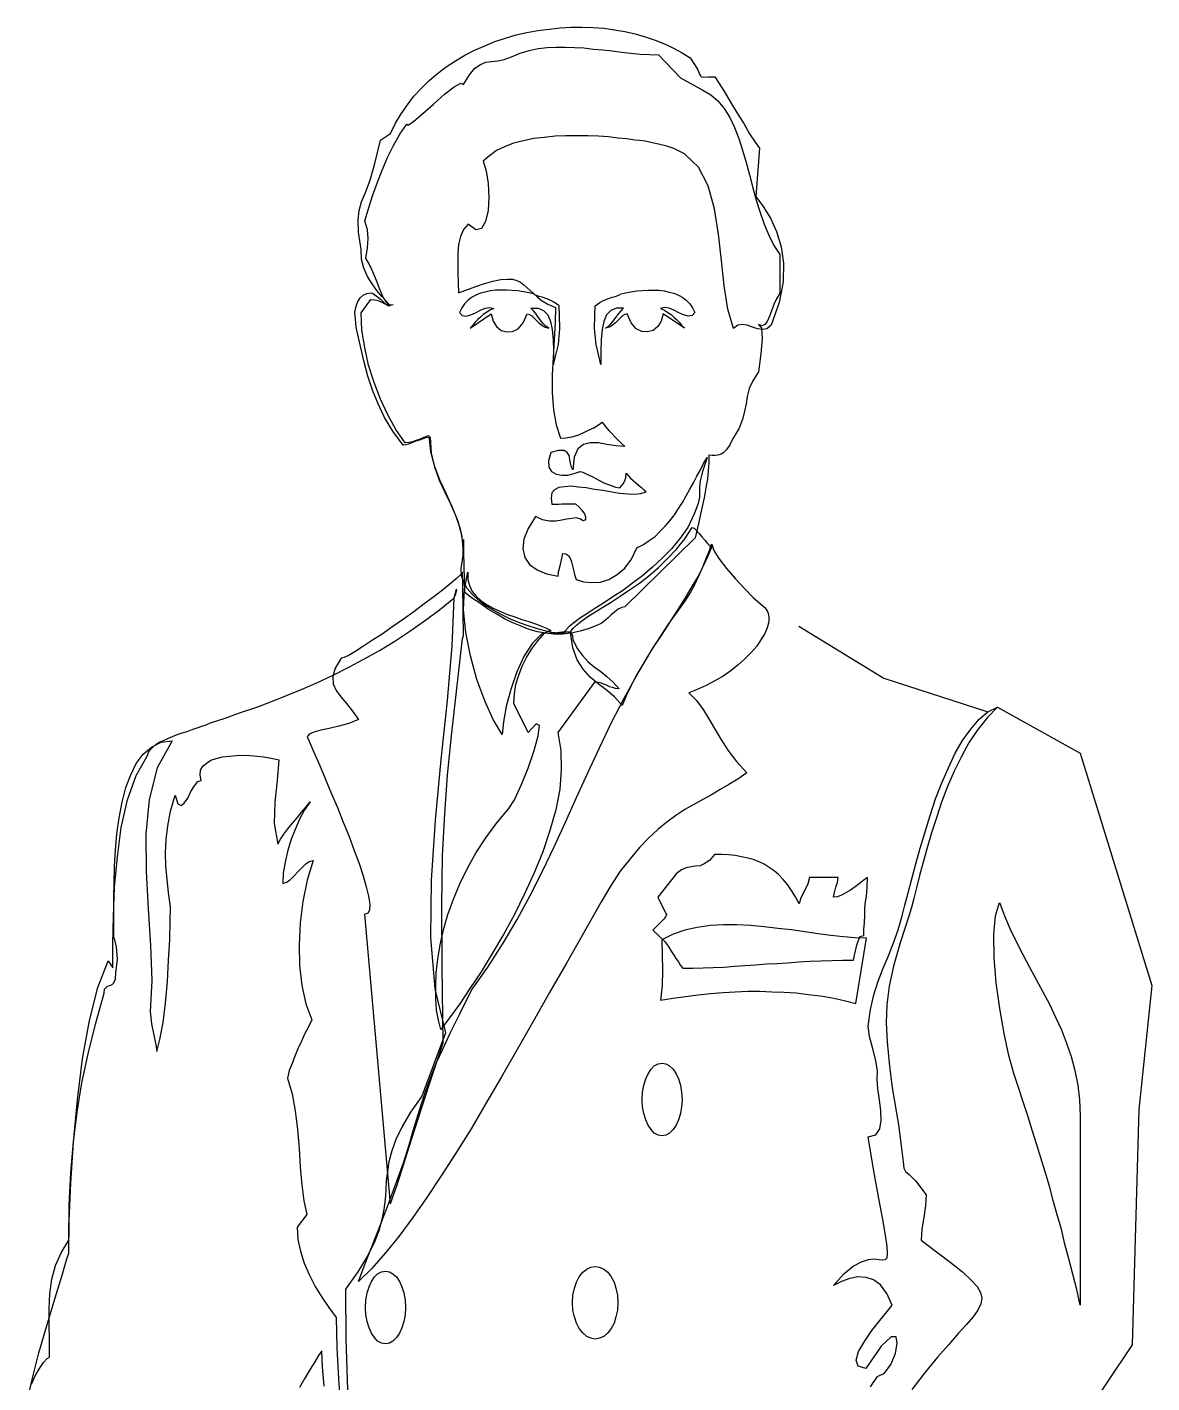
# Model space of a CAD drawing. Header units: millimetres. Extents: x -1632.76 to -1632.14, y 1853.93 to 1855.78.
# Drawn here: x -1632.711 to -1632.138, y 1855.093 to 1855.784 of the extents above; entities that cross this region are included whole.
import ezdxf

# ---------------------------------------------------------------- set-up
doc = ezdxf.new("R2010")
doc.units = ezdxf.units.MM
doc.header["$LTSCALE"] = 10
doc.layers.add('Humanos', color=2, linetype='Continuous')

msp = doc.modelspace()

# ---------------------------------------------------------------- linework, layer by layer
at = {"layer": 'Humanos'}
for p, q in [((-1632.31744, 1855.4789), (-1632.27413, 1855.45226)), ((-1632.27413, 1855.45226), (-1632.22107, 1855.43517)), ((-1632.22107, 1855.43517), (-1632.21629, 1855.43756)), ((-1632.21629, 1855.43756), (-1632.17407, 1855.41406))]:
    msp.add_line(p, q, dxfattribs=at)
for points in [[(-1632.42876, 1855.53334), (-1632.43096, 1855.53394), (-1632.43314, 1855.53374), (-1632.43574, 1855.53334), (-1632.43832, 1855.53275), (-1632.44131, 1855.53235), (-1632.4445, 1855.53235), (-1632.44808, 1855.53294), (-1632.45167, 1855.53474), (-1632.45545, 1855.52856), (-1632.45764, 1855.52319), (-1632.45804, 1855.51821), (-1632.45704, 1855.51383), (-1632.45465, 1855.51024), (-1632.45087, 1855.50746), (-1632.44609, 1855.50546), (-1632.44012, 1855.50427), (-1632.43991, 1855.50645), (-1632.43932, 1855.50884), (-1632.43852, 1855.51184), (-1632.43773, 1855.51582), (-1632.43614, 1855.51562), (-1632.43474, 1855.51462), (-1632.43394, 1855.51343), (-1632.43335, 1855.51163), (-1632.43275, 1855.50964), (-1632.43235, 1855.50746), (-1632.43175, 1855.50507), (-1632.43096, 1855.50268), (-1632.42717, 1855.50148), (-1632.42299, 1855.50108), (-1632.4186, 1855.50128), (-1632.41422, 1855.50268), (-1632.41005, 1855.50507), (-1632.40607, 1855.50845), (-1632.40268, 1855.51303), (-1632.40009, 1855.5188), (-1632.3967, 1855.5204), (-1632.39371, 1855.52239), (-1632.39073, 1855.52458), (-1632.38814, 1855.52717), (-1632.38555, 1855.52975), (-1632.38317, 1855.53254), (-1632.38078, 1855.53553), (-1632.37878, 1855.53872), (-1632.37679, 1855.5419), (-1632.3748, 1855.54529), (-1632.37301, 1855.54867), (-1632.37121, 1855.55186), (-1632.36942, 1855.55525), (-1632.36763, 1855.55843), (-1632.36603, 1855.56162), (-1632.36425, 1855.56481), (-1632.36663, 1855.55764), (-1632.36783, 1855.55286), (-1632.36802, 1855.54947), (-1632.36802, 1855.54708), (-1632.36802, 1855.54449), (-1632.36882, 1855.5413), (-1632.37062, 1855.53633), (-1632.374, 1855.52916), (-1632.37799, 1855.52359), (-1632.38237, 1855.51821), (-1632.38715, 1855.51343), (-1632.39212, 1855.50884), (-1632.3971, 1855.50446), (-1632.40228, 1855.50069), (-1632.40726, 1855.4969), (-1632.41223, 1855.49371), (-1632.41701, 1855.49053), (-1632.42139, 1855.48774), (-1632.42558, 1855.48515), (-1632.42916, 1855.48276), (-1632.43215, 1855.48057), (-1632.43454, 1855.47858), (-1632.43633, 1855.47659), (-1632.43733, 1855.475), (-1632.43991, 1855.47519), (-1632.4433, 1855.47559), (-1632.44689, 1855.47639), (-1632.45107, 1855.47758), (-1632.45545, 1855.47898), (-1632.45983, 1855.48057), (-1632.46441, 1855.48236), (-1632.46879, 1855.48455), (-1632.47317, 1855.48694), (-1632.47715, 1855.48933), (-1632.48074, 1855.49212), (-1632.48393, 1855.49511), (-1632.48651, 1855.49809), (-1632.48831, 1855.50148), (-1632.4893, 1855.50467), (-1632.4895, 1855.50825), (-1632.4885, 1855.51482), (-1632.4885, 1855.5212), (-1632.4899, 1855.52816), (-1632.49209, 1855.53474), (-1632.49488, 1855.5409), (-1632.49766, 1855.54688), (-1632.50064, 1855.55305), (-1632.50303, 1855.55982), (-1632.50463, 1855.56699), (-1632.50523, 1855.57516), (-1632.50642, 1855.57496), (-1632.50821, 1855.57456), (-1632.5102, 1855.57377), (-1632.51219, 1855.57317), (-1632.51439, 1855.57237), (-1632.51638, 1855.57158), (-1632.51797, 1855.57118), (-1632.51917, 1855.57098), (-1632.52434, 1855.57815), (-1632.52853, 1855.58511), (-1632.53191, 1855.59209), (-1632.5347, 1855.59906), (-1632.53708, 1855.60623), (-1632.53908, 1855.61399), (-1632.54107, 1855.62216), (-1632.54306, 1855.63112), (-1632.54346, 1855.6353), (-1632.54366, 1855.63888), (-1632.54306, 1855.64187), (-1632.54226, 1855.64426), (-1632.54107, 1855.64605), (-1632.53947, 1855.64745), (-1632.53769, 1855.64824), (-1632.5357, 1855.64864), (-1632.5347, 1855.64844), (-1632.5335, 1855.64764), (-1632.53211, 1855.64665), (-1632.53071, 1855.64546), (-1632.52932, 1855.64406), (-1632.52813, 1855.64307), (-1632.52673, 1855.64227), (-1632.52574, 1855.64207), (-1632.52753, 1855.64426), (-1632.52992, 1855.64685), (-1632.53251, 1855.64984), (-1632.5349, 1855.65322), (-1632.53729, 1855.657), (-1632.53908, 1855.66119), (-1632.54027, 1855.66576), (-1632.54047, 1855.67075), (-1632.54186, 1855.67951), (-1632.54207, 1855.68588), (-1632.54146, 1855.69066), (-1632.54027, 1855.69504), (-1632.53828, 1855.69982), (-1632.53589, 1855.70599), (-1632.5335, 1855.71456), (-1632.53071, 1855.72651), (-1632.52554, 1855.72989), (-1632.52295, 1855.73507), (-1632.52016, 1855.73985), (-1632.51697, 1855.74442), (-1632.51359, 1855.7488), (-1632.5098, 1855.75299), (-1632.50582, 1855.75677), (-1632.50164, 1855.76036), (-1632.49726, 1855.76374), (-1632.49249, 1855.76693), (-1632.48771, 1855.76972), (-1632.48273, 1855.77231), (-1632.47755, 1855.77449), (-1632.47237, 1855.77669), (-1632.467, 1855.77848), (-1632.46143, 1855.78007), (-1632.45605, 1855.78126), (-1632.45047, 1855.78226), (-1632.44469, 1855.78306), (-1632.43912, 1855.78365), (-1632.43354, 1855.78405), (-1632.42797, 1855.78405), (-1632.42239, 1855.78386), (-1632.41682, 1855.78346), (-1632.41144, 1855.78266), (-1632.40607, 1855.78187), (-1632.40089, 1855.78067), (-1632.3957, 1855.77908), (-1632.39073, 1855.77748), (-1632.38595, 1855.77549), (-1632.38137, 1855.7733), (-1632.37699, 1855.77091), (-1632.37281, 1855.76833), (-1632.37022, 1855.76454), (-1632.36882, 1855.76195), (-1632.36802, 1855.76016), (-1632.36763, 1855.75916), (-1632.36703, 1855.75876), (-1632.36603, 1855.75857), (-1632.36385, 1855.75876), (-1632.36026, 1855.75876), (-1632.35807, 1855.75538), (-1632.35528, 1855.751), (-1632.3523, 1855.74582), (-1632.34891, 1855.74025), (-1632.34552, 1855.73487), (-1632.34254, 1855.72969), (-1632.33975, 1855.7255), (-1632.33756, 1855.72232), (-1632.33935, 1855.69782), (-1632.33557, 1855.69265), (-1632.33198, 1855.68668), (-1632.3288, 1855.67991), (-1632.32641, 1855.67214), (-1632.32521, 1855.66377), (-1632.32542, 1855.65422), (-1632.32741, 1855.64366), (-1632.33158, 1855.63211), (-1632.33378, 1855.63032), (-1632.33596, 1855.62992), (-1632.33856, 1855.63032), (-1632.34114, 1855.63112), (-1632.34373, 1855.63211), (-1632.34632, 1855.63251), (-1632.34851, 1855.63211), (-1632.35071, 1855.63052), (-1632.35369, 1855.64028), (-1632.35549, 1855.65223), (-1632.35687, 1855.66517), (-1632.35847, 1855.67851), (-1632.36046, 1855.69145), (-1632.36364, 1855.70321), (-1632.36863, 1855.71276), (-1632.37579, 1855.71953), (-1632.37818, 1855.72073), (-1632.38117, 1855.72213), (-1632.38476, 1855.72332), (-1632.38834, 1855.72431), (-1632.39212, 1855.72511), (-1632.3957, 1855.7259), (-1632.39869, 1855.7263), (-1632.40108, 1855.72651), (-1632.40507, 1855.7271), (-1632.40965, 1855.7275), (-1632.41443, 1855.7281), (-1632.41961, 1855.7285), (-1632.42498, 1855.72869), (-1632.43056, 1855.72869), (-1632.43614, 1855.72869), (-1632.44171, 1855.7285), (-1632.44729, 1855.72789), (-1632.45266, 1855.7273), (-1632.45784, 1855.72611), (-1632.46282, 1855.72491), (-1632.4674, 1855.72312), (-1632.47158, 1855.72112), (-1632.47516, 1855.71854), (-1632.47835, 1855.71575), (-1632.47675, 1855.71077), (-1632.47576, 1855.7044), (-1632.47536, 1855.69723), (-1632.47576, 1855.69066), (-1632.47715, 1855.68508), (-1632.47914, 1855.6815), (-1632.48213, 1855.6807), (-1632.48592, 1855.68369), (-1632.48831, 1855.6809), (-1632.4899, 1855.67731), (-1632.49089, 1855.67333), (-1632.49129, 1855.66876), (-1632.49129, 1855.66398), (-1632.49129, 1855.6588), (-1632.4911, 1855.65362), (-1632.49089, 1855.64864), (-1632.48393, 1855.65123), (-1632.47815, 1855.65322), (-1632.47337, 1855.65462), (-1632.46939, 1855.65541), (-1632.466, 1855.65561), (-1632.46342, 1855.65561), (-1632.46122, 1855.65501), (-1632.45923, 1855.65402), (-1632.45764, 1855.65282), (-1632.45605, 1855.65143), (-1632.45445, 1855.64984), (-1632.45266, 1855.64824), (-1632.45067, 1855.64645), (-1632.44828, 1855.64466), (-1632.44529, 1855.64286), (-1632.44151, 1855.64127), (-1632.44171, 1855.63351), (-1632.44211, 1855.62494), (-1632.4427, 1855.61579), (-1632.4431, 1855.60682), (-1632.4431, 1855.59766), (-1632.44251, 1855.5891), (-1632.44111, 1855.58134), (-1632.43892, 1855.57456), (-1632.43614, 1855.57476), (-1632.43314, 1855.57536), (-1632.43016, 1855.57616), (-1632.42737, 1855.57735), (-1632.42458, 1855.57874), (-1632.42199, 1855.57994), (-1632.41961, 1855.58134), (-1632.41761, 1855.58273), (-1632.41661, 1855.58134), (-1632.41542, 1855.57994), (-1632.41422, 1855.57855), (-1632.41284, 1855.57695), (-1632.41124, 1855.57536), (-1632.40965, 1855.57377), (-1632.40785, 1855.57197), (-1632.40607, 1855.57038), (-1632.41064, 1855.57078), (-1632.41523, 1855.57137), (-1632.41961, 1855.57217), (-1632.42378, 1855.57217), (-1632.42717, 1855.57137), (-1632.43016, 1855.56919), (-1632.43195, 1855.565), (-1632.43255, 1855.55843), (-1632.43335, 1855.55982), (-1632.43375, 1855.56181), (-1632.43414, 1855.56381), (-1632.43454, 1855.5658), (-1632.43553, 1855.56739), (-1632.43713, 1855.56839), (-1632.43991, 1855.56839), (-1632.4439, 1855.56739), (-1632.44509, 1855.56301), (-1632.4449, 1855.55982), (-1632.4435, 1855.55764), (-1632.44111, 1855.55624), (-1632.43832, 1855.55584), (-1632.43514, 1855.55584), (-1632.43195, 1855.55664), (-1632.42896, 1855.55764), (-1632.42757, 1855.55724), (-1632.42558, 1855.55624), (-1632.42279, 1855.55505), (-1632.4198, 1855.55345), (-1632.41682, 1855.55186), (-1632.41363, 1855.55067), (-1632.41085, 1855.54967), (-1632.40865, 1855.54927), (-1632.40706, 1855.55127), (-1632.40607, 1855.55286), (-1632.40567, 1855.55465), (-1632.40546, 1855.55684), (-1632.40447, 1855.55565), (-1632.40328, 1855.55425), (-1632.40188, 1855.55305), (-1632.40049, 1855.55186), (-1632.39909, 1855.55067), (-1632.3977, 1855.54947), (-1632.3965, 1855.54828), (-1632.39551, 1855.54708), (-1632.3981, 1855.54628), (-1632.40108, 1855.54589), (-1632.40467, 1855.54609), (-1632.40865, 1855.54648), (-1632.41284, 1855.54708), (-1632.41722, 1855.54788), (-1632.4216, 1855.54848), (-1632.42578, 1855.54927), (-1632.42976, 1855.54967), (-1632.43354, 1855.55007), (-1632.43693, 1855.54987), (-1632.43972, 1855.54947), (-1632.4419, 1855.54828), (-1632.4433, 1855.54668), (-1632.4437, 1855.54409), (-1632.4433, 1855.5409), (-1632.4423, 1855.5409), (-1632.44111, 1855.5409), (-1632.43972, 1855.5409), (-1632.43832, 1855.54111), (-1632.43673, 1855.54111), (-1632.43514, 1855.54111), (-1632.43335, 1855.54111), (-1632.43136, 1855.54111), (-1632.42936, 1855.53952), (-1632.42797, 1855.53792), (-1632.42677, 1855.53613), (-1632.42617, 1855.53453), (-1632.42617, 1855.53334), (-1632.42657, 1855.53275), (-1632.42737, 1855.53254), (-1632.42876, 1855.53334)], [(-1632.48771, 1855.49591), (-1632.48831, 1855.52299), (-1632.48831, 1855.51641), (-1632.48911, 1855.52458), (-1632.4911, 1855.53214), (-1632.49388, 1855.53931), (-1632.49707, 1855.54609), (-1632.50025, 1855.55286), (-1632.50303, 1855.56003), (-1632.50502, 1855.56759), (-1632.50582, 1855.57576), (-1632.50682, 1855.57556), (-1632.50802, 1855.57516), (-1632.5094, 1855.57456), (-1632.511, 1855.57396), (-1632.51259, 1855.57337), (-1632.51439, 1855.57277), (-1632.51617, 1855.57237), (-1632.51816, 1855.57217), (-1632.52275, 1855.57895), (-1632.52693, 1855.58651), (-1632.53071, 1855.59448), (-1632.5339, 1855.60304), (-1632.53669, 1855.6118), (-1632.53868, 1855.62076), (-1632.54008, 1855.62972), (-1632.54047, 1855.63848), (-1632.53549, 1855.64525), (-1632.5337, 1855.64506), (-1632.53231, 1855.64485), (-1632.53111, 1855.64446), (-1632.52992, 1855.64386), (-1632.52872, 1855.64326), (-1632.52733, 1855.64286), (-1632.52593, 1855.64267), (-1632.52414, 1855.64247), (-1632.52593, 1855.64227), (-1632.52773, 1855.64406), (-1632.52952, 1855.64685), (-1632.53111, 1855.65083), (-1632.5327, 1855.65501), (-1632.5345, 1855.65939), (-1632.53629, 1855.66318), (-1632.53808, 1855.66637), (-1632.53729, 1855.67154), (-1632.53689, 1855.67632), (-1632.53729, 1855.6807), (-1632.53868, 1855.68528), (-1632.53669, 1855.69145), (-1632.5347, 1855.69803), (-1632.53231, 1855.7046), (-1632.52972, 1855.71117), (-1632.52713, 1855.71754), (-1632.52394, 1855.72372), (-1632.52076, 1855.72949), (-1632.51717, 1855.73467), (-1632.51657, 1855.73407), (-1632.51359, 1855.73606), (-1632.50901, 1855.74004), (-1632.50364, 1855.74482), (-1632.49806, 1855.74981), (-1632.49309, 1855.75358), (-1632.4897, 1855.75557), (-1632.48831, 1855.75478), (-1632.48532, 1855.75976), (-1632.48253, 1855.76315), (-1632.47974, 1855.76494), (-1632.47696, 1855.76613), (-1632.47396, 1855.76653), (-1632.47078, 1855.76693), (-1632.46759, 1855.76753), (-1632.46382, 1855.76892), (-1632.45943, 1855.77072), (-1632.45485, 1855.7721), (-1632.45027, 1855.7731), (-1632.44569, 1855.7737), (-1632.44111, 1855.7739), (-1632.43633, 1855.7739), (-1632.43175, 1855.7737), (-1632.42697, 1855.7735), (-1632.42219, 1855.7729), (-1632.41741, 1855.7725), (-1632.41263, 1855.77191), (-1632.40785, 1855.77131), (-1632.40308, 1855.77072), (-1632.3983, 1855.77032), (-1632.39352, 1855.77011), (-1632.38893, 1855.76992), (-1632.37778, 1855.75817), (-1632.36643, 1855.75199), (-1632.36225, 1855.7496), (-1632.35867, 1855.74642), (-1632.35549, 1855.74264), (-1632.3527, 1855.73805), (-1632.35031, 1855.73288), (-1632.34811, 1855.7273), (-1632.34612, 1855.72133), (-1632.34433, 1855.71515), (-1632.34254, 1855.70878), (-1632.34095, 1855.70221), (-1632.33915, 1855.69583), (-1632.33716, 1855.68967), (-1632.33517, 1855.68369), (-1632.33278, 1855.67811), (-1632.33019, 1855.67274), (-1632.3272, 1855.66815), (-1632.3272, 1855.64844), (-1632.3288, 1855.64565), (-1632.33019, 1855.64267), (-1632.33139, 1855.63948), (-1632.33238, 1855.6367), (-1632.33357, 1855.6341), (-1632.33477, 1855.63251), (-1632.33617, 1855.63192), (-1632.33795, 1855.63251), (-1632.33657, 1855.63072), (-1632.33617, 1855.62534), (-1632.33676, 1855.61757), (-1632.33795, 1855.60841), (-1632.34095, 1855.60384), (-1632.34273, 1855.59985), (-1632.34373, 1855.59587), (-1632.34433, 1855.59209), (-1632.34513, 1855.5883), (-1632.34612, 1855.58412), (-1632.34811, 1855.57935), (-1632.3513, 1855.57416), (-1632.3527, 1855.57118), (-1632.35409, 1855.56898), (-1632.35568, 1855.56739), (-1632.35708, 1855.5664), (-1632.35867, 1855.566), (-1632.36006, 1855.5658), (-1632.36165, 1855.5658), (-1632.36325, 1855.566), (-1632.36325, 1855.56202), (-1632.36364, 1855.55804), (-1632.36404, 1855.55385), (-1632.36484, 1855.54927), (-1632.36563, 1855.54429), (-1632.36703, 1855.53832), (-1632.36842, 1855.53175), (-1632.37022, 1855.52378), (-1632.40607, 1855.48873), (-1632.40766, 1855.48833), (-1632.40945, 1855.48754), (-1632.41124, 1855.48615), (-1632.41303, 1855.48455), (-1632.41483, 1855.48296), (-1632.41661, 1855.48137), (-1632.41821, 1855.48017), (-1632.4198, 1855.47957), (-1632.42438, 1855.47758), (-1632.42896, 1855.47619), (-1632.43354, 1855.47519), (-1632.43792, 1855.47479), (-1632.4423, 1855.47479), (-1632.44649, 1855.47519), (-1632.45067, 1855.47599), (-1632.45485, 1855.47718), (-1632.45904, 1855.47877), (-1632.46321, 1855.48057), (-1632.4674, 1855.48256), (-1632.47138, 1855.48495), (-1632.47556, 1855.48734), (-1632.47954, 1855.49013), (-1632.48373, 1855.49292), (-1632.48771, 1855.49591)], [(-1632.45217, 1855.64804), (-1632.45496, 1855.64864), (-1632.45774, 1855.64924), (-1632.46073, 1855.64963), (-1632.46351, 1855.64984), (-1632.46651, 1855.65003), (-1632.46929, 1855.65003), (-1632.47208, 1855.65003), (-1632.47467, 1855.64963), (-1632.47726, 1855.64904), (-1632.47965, 1855.64844), (-1632.48204, 1855.64745), (-1632.48423, 1855.64625), (-1632.48602, 1855.64485), (-1632.48781, 1855.64307), (-1632.4892, 1855.64108), (-1632.4904, 1855.63869), (-1632.48901, 1855.63709), (-1632.48702, 1855.6367), (-1632.48463, 1855.63749), (-1632.48224, 1855.63848), (-1632.47965, 1855.63988), (-1632.47726, 1855.64087), (-1632.47487, 1855.64127), (-1632.47288, 1855.64068), (-1632.47487, 1855.63988), (-1632.47666, 1855.63869), (-1632.47826, 1855.63769), (-1632.47965, 1855.6363), (-1632.48104, 1855.6351), (-1632.48243, 1855.6337), (-1632.48363, 1855.63211), (-1632.48503, 1855.63072), (-1632.47427, 1855.63789), (-1632.47327, 1855.63431), (-1632.47148, 1855.63152), (-1632.46909, 1855.62953), (-1632.4663, 1855.62873), (-1632.46332, 1855.62893), (-1632.46053, 1855.63032), (-1632.45794, 1855.63331), (-1632.45595, 1855.63789), (-1632.45475, 1855.63769), (-1632.45356, 1855.63689), (-1632.45236, 1855.6357), (-1632.45117, 1855.6345), (-1632.44997, 1855.63331), (-1632.44838, 1855.63211), (-1632.44679, 1855.63112), (-1632.4448, 1855.63072), (-1632.44639, 1855.63171), (-1632.44759, 1855.63291), (-1632.44858, 1855.6341), (-1632.44978, 1855.6355), (-1632.45058, 1855.6367), (-1632.45157, 1855.63808), (-1632.45276, 1855.63948), (-1632.45396, 1855.64087), (-1632.45037, 1855.64087), (-1632.44759, 1855.63968), (-1632.44539, 1855.63749), (-1632.444, 1855.6341), (-1632.44321, 1855.62992), (-1632.4426, 1855.62474), (-1632.44241, 1855.61897), (-1632.44241, 1855.6122), (-1632.44002, 1855.62235), (-1632.43922, 1855.63052), (-1632.43942, 1855.63709), (-1632.43962, 1855.64207), (-1632.44201, 1855.64366), (-1632.4442, 1855.64485), (-1632.44639, 1855.64585), (-1632.44818, 1855.64645), (-1632.44978, 1855.64685), (-1632.45117, 1855.64724), (-1632.45197, 1855.64764), (-1632.45217, 1855.64804)], [(-1632.40865, 1855.64804), (-1632.40586, 1855.64864), (-1632.40308, 1855.64924), (-1632.40009, 1855.64963), (-1632.3973, 1855.64984), (-1632.39431, 1855.65003), (-1632.39153, 1855.65003), (-1632.38874, 1855.65003), (-1632.38615, 1855.64963), (-1632.38356, 1855.64904), (-1632.38117, 1855.64844), (-1632.37878, 1855.64745), (-1632.37659, 1855.64625), (-1632.3748, 1855.64485), (-1632.37301, 1855.64307), (-1632.37161, 1855.64108), (-1632.37042, 1855.63869), (-1632.37181, 1855.63709), (-1632.3738, 1855.6367), (-1632.37619, 1855.63749), (-1632.37858, 1855.63848), (-1632.38117, 1855.63988), (-1632.38356, 1855.64087), (-1632.38595, 1855.64127), (-1632.38794, 1855.64068), (-1632.38595, 1855.63988), (-1632.38416, 1855.63869), (-1632.38256, 1855.63769), (-1632.38117, 1855.6363), (-1632.37978, 1855.6351), (-1632.37839, 1855.6337), (-1632.37719, 1855.63211), (-1632.37579, 1855.63072), (-1632.38654, 1855.63789), (-1632.38755, 1855.63431), (-1632.38933, 1855.63152), (-1632.39172, 1855.62953), (-1632.39451, 1855.62873), (-1632.3975, 1855.62893), (-1632.40029, 1855.63032), (-1632.40288, 1855.63331), (-1632.40487, 1855.63789), (-1632.40607, 1855.63769), (-1632.40726, 1855.63689), (-1632.40846, 1855.6357), (-1632.40965, 1855.6345), (-1632.41085, 1855.63331), (-1632.41244, 1855.63211), (-1632.41403, 1855.63112), (-1632.41602, 1855.63072), (-1632.41443, 1855.63171), (-1632.41323, 1855.63291), (-1632.41223, 1855.6341), (-1632.41104, 1855.6355), (-1632.41024, 1855.6367), (-1632.40925, 1855.63808), (-1632.40806, 1855.63948), (-1632.40686, 1855.64087), (-1632.41045, 1855.64087), (-1632.41323, 1855.63968), (-1632.41542, 1855.63749), (-1632.41682, 1855.6341), (-1632.41761, 1855.62992), (-1632.41821, 1855.62474), (-1632.41841, 1855.61897), (-1632.41841, 1855.6122), (-1632.4208, 1855.62235), (-1632.4216, 1855.63052), (-1632.42139, 1855.63709), (-1632.4212, 1855.64207), (-1632.41881, 1855.64366), (-1632.41661, 1855.64485), (-1632.41443, 1855.64585), (-1632.41263, 1855.64645), (-1632.41104, 1855.64685), (-1632.40965, 1855.64724), (-1632.40885, 1855.64764), (-1632.40865, 1855.64804)], [(-1632.37181, 1855.52916), (-1632.37081, 1855.52876), (-1632.36962, 1855.52757), (-1632.36823, 1855.52598), (-1632.36683, 1855.52438), (-1632.36544, 1855.52259), (-1632.36404, 1855.52099), (-1632.36285, 1855.5198), (-1632.36186, 1855.5194), (-1632.36385, 1855.51442), (-1632.36624, 1855.50945), (-1632.36882, 1855.50427), (-1632.37181, 1855.49929), (-1632.3748, 1855.49411), (-1632.37799, 1855.48913), (-1632.38137, 1855.48395), (-1632.38455, 1855.47877), (-1632.38794, 1855.4736), (-1632.39132, 1855.46862), (-1632.39451, 1855.46344), (-1632.3975, 1855.45847), (-1632.40049, 1855.45329), (-1632.40308, 1855.44831), (-1632.40546, 1855.44333), (-1632.40746, 1855.43835), (-1632.41144, 1855.44273), (-1632.41562, 1855.44632), (-1632.4198, 1855.4495), (-1632.42378, 1855.45289), (-1632.42737, 1855.45687), (-1632.43036, 1855.46165), (-1632.43255, 1855.46783), (-1632.43375, 1855.47579), (-1632.43255, 1855.47758), (-1632.43056, 1855.47957), (-1632.42797, 1855.48156), (-1632.42498, 1855.48376), (-1632.42139, 1855.48594), (-1632.41741, 1855.48854), (-1632.41303, 1855.49112), (-1632.40846, 1855.49411), (-1632.40368, 1855.4973), (-1632.39869, 1855.50069), (-1632.39392, 1855.50446), (-1632.38893, 1855.50865), (-1632.38436, 1855.51322), (-1632.37978, 1855.51801), (-1632.3756, 1855.52338), (-1632.37181, 1855.52916)], [(-1632.54186, 1855.14483), (-1632.53947, 1855.15139), (-1632.53589, 1855.16055), (-1632.53171, 1855.17131), (-1632.52713, 1855.18306), (-1632.52275, 1855.19461), (-1632.51896, 1855.20537), (-1632.51598, 1855.21452), (-1632.51418, 1855.22109), (-1632.5108, 1855.23225), (-1632.50781, 1855.2412), (-1632.50502, 1855.24897), (-1632.50224, 1855.25614), (-1632.49885, 1855.26331), (-1632.49508, 1855.27148), (-1632.4903, 1855.28124), (-1632.48433, 1855.29338), (-1632.47596, 1855.30513), (-1632.4682, 1855.31728), (-1632.46103, 1855.32942), (-1632.45445, 1855.34157), (-1632.44808, 1855.35392), (-1632.44211, 1855.36646), (-1632.43633, 1855.37901), (-1632.43076, 1855.39156), (-1632.42498, 1855.4041), (-1632.419, 1855.41685), (-1632.41303, 1855.42939), (-1632.40646, 1855.44214), (-1632.39949, 1855.45468), (-1632.39212, 1855.46723), (-1632.38396, 1855.47978), (-1632.375, 1855.49212), (-1632.37281, 1855.4957), (-1632.37042, 1855.50008), (-1632.36823, 1855.50486), (-1632.36624, 1855.50945), (-1632.36444, 1855.51383), (-1632.36305, 1855.51741), (-1632.36225, 1855.5198), (-1632.36186, 1855.5206), (-1632.36086, 1855.51741), (-1632.35827, 1855.51322), (-1632.35429, 1855.50825), (-1632.34991, 1855.50308), (-1632.34513, 1855.49809), (-1632.34074, 1855.49351), (-1632.33696, 1855.49013), (-1632.33457, 1855.48814), (-1632.33318, 1855.48594), (-1632.33278, 1855.48355), (-1632.33278, 1855.48097), (-1632.33357, 1855.47798), (-1632.33477, 1855.475), (-1632.33676, 1855.47181), (-1632.33895, 1855.46862), (-1632.34174, 1855.46544), (-1632.34493, 1855.46225), (-1632.34831, 1855.45906), (-1632.3521, 1855.45608), (-1632.35608, 1855.45329), (-1632.36026, 1855.4509), (-1632.36464, 1855.44851), (-1632.36922, 1855.44652), (-1632.3736, 1855.44493), (-1632.36962, 1855.44094), (-1632.36624, 1855.43636), (-1632.36325, 1855.43158), (-1632.36046, 1855.4266), (-1632.35727, 1855.42123), (-1632.35369, 1855.41565), (-1632.34931, 1855.40988), (-1632.34393, 1855.4041), (-1632.34851, 1855.40091), (-1632.3531, 1855.39812), (-1632.35748, 1855.39554), (-1632.36205, 1855.39295), (-1632.36643, 1855.39056), (-1632.37102, 1855.38797), (-1632.3756, 1855.38538), (-1632.38017, 1855.38239), (-1632.38476, 1855.37901), (-1632.38933, 1855.37522), (-1632.39411, 1855.37084), (-1632.39869, 1855.36606), (-1632.40347, 1855.36029), (-1632.40846, 1855.35392), (-1632.41343, 1855.34635), (-1632.41841, 1855.33799), (-1632.42717, 1855.32246), (-1632.43593, 1855.30712), (-1632.4445, 1855.29218), (-1632.45286, 1855.27745), (-1632.46103, 1855.26311), (-1632.46899, 1855.24917), (-1632.47696, 1855.23563), (-1632.48452, 1855.22269), (-1632.49229, 1855.21034), (-1632.49965, 1855.19879), (-1632.50702, 1855.18764), (-1632.51418, 1855.17748), (-1632.52135, 1855.16792), (-1632.52832, 1855.15936), (-1632.53509, 1855.1516), (-1632.54186, 1855.14483)], [(-1632.52574, 1855.18446), (-1632.52534, 1855.18505), (-1632.52434, 1855.18804), (-1632.52235, 1855.19361), (-1632.51956, 1855.20218), (-1632.51598, 1855.21352), (-1632.5114, 1855.22787), (-1632.50563, 1855.24559), (-1632.49865, 1855.26649), (-1632.49925, 1855.30553), (-1632.49945, 1855.3366), (-1632.49905, 1855.36189), (-1632.49787, 1855.38319), (-1632.49647, 1855.4029), (-1632.49448, 1855.42302), (-1632.49189, 1855.44552), (-1632.4889, 1855.47261), (-1632.48831, 1855.474), (-1632.4885, 1855.48615), (-1632.48871, 1855.49969), (-1632.4889, 1855.50626), (-1632.4901, 1855.50486), (-1632.49209, 1855.50287), (-1632.49527, 1855.50029), (-1632.49905, 1855.4971), (-1632.50343, 1855.49371), (-1632.50841, 1855.49013), (-1632.51359, 1855.48615), (-1632.51896, 1855.48236), (-1632.52434, 1855.47858), (-1632.52972, 1855.47479), (-1632.5347, 1855.47161), (-1632.53928, 1855.46862), (-1632.54326, 1855.46603), (-1632.54664, 1855.46404), (-1632.54923, 1855.46285), (-1632.55063, 1855.46245), (-1632.55382, 1855.45747), (-1632.55501, 1855.45309), (-1632.55481, 1855.4495), (-1632.55322, 1855.44612), (-1632.55083, 1855.44273), (-1632.54804, 1855.43935), (-1632.54485, 1855.43557), (-1632.54186, 1855.43119), (-1632.54685, 1855.42919), (-1632.55182, 1855.4278), (-1632.5568, 1855.4266), (-1632.56099, 1855.4258), (-1632.56457, 1855.42481), (-1632.56696, 1855.42381), (-1632.56795, 1855.42242), (-1632.56715, 1855.42063), (-1632.56457, 1855.41465), (-1632.56178, 1855.40808), (-1632.55879, 1855.40112), (-1632.55581, 1855.39374), (-1632.55262, 1855.38638), (-1632.54963, 1855.37901), (-1632.54664, 1855.37164), (-1632.54406, 1855.36447), (-1632.54146, 1855.3579), (-1632.53947, 1855.35153), (-1632.53788, 1855.34595), (-1632.53669, 1855.34117), (-1632.53609, 1855.33719), (-1632.53629, 1855.33421), (-1632.53708, 1855.33241), (-1632.53888, 1855.33201), (-1632.52574, 1855.18446)], [(-1632.48611, 1855.50626), (-1632.48611, 1855.50268), (-1632.48532, 1855.49949), (-1632.48393, 1855.4965), (-1632.48193, 1855.49411), (-1632.47935, 1855.49172), (-1632.47635, 1855.48973), (-1632.47317, 1855.48794), (-1632.46958, 1855.48634), (-1632.466, 1855.48475), (-1632.46222, 1855.48355), (-1632.45864, 1855.48216), (-1632.45505, 1855.48116), (-1632.45167, 1855.47997), (-1632.44867, 1855.47877), (-1632.44609, 1855.47778), (-1632.4439, 1855.47659), (-1632.44867, 1855.47479), (-1632.45326, 1855.47022), (-1632.45744, 1855.46364), (-1632.46122, 1855.45548), (-1632.46421, 1855.44652), (-1632.4666, 1855.43795), (-1632.46799, 1855.42999), (-1632.46859, 1855.42362), (-1632.47317, 1855.43119), (-1632.47755, 1855.44074), (-1632.48154, 1855.4517), (-1632.48472, 1855.46364), (-1632.48711, 1855.47559), (-1632.48831, 1855.48714), (-1632.48791, 1855.49769), (-1632.48611, 1855.50626)], [(-1632.71073, 1855.08389), (-1632.70815, 1855.09504), (-1632.70476, 1855.10858), (-1632.70058, 1855.12292), (-1632.69639, 1855.13666), (-1632.69281, 1855.14821), (-1632.69042, 1855.15638), (-1632.68943, 1855.15936), (-1632.68923, 1855.17589), (-1632.68843, 1855.19501), (-1632.68704, 1855.21591), (-1632.68504, 1855.23743), (-1632.68246, 1855.25834), (-1632.67887, 1855.27785), (-1632.67469, 1855.29478), (-1632.66951, 1855.30832), (-1632.66712, 1855.30473), (-1632.66712, 1855.31688), (-1632.66672, 1855.33082), (-1632.66613, 1855.34576), (-1632.66473, 1855.36129), (-1632.66274, 1855.37622), (-1632.65956, 1855.39036), (-1632.65518, 1855.40271), (-1632.6494, 1855.41286), (-1632.6488, 1855.41446), (-1632.64801, 1855.41585), (-1632.64661, 1855.41725), (-1632.64522, 1855.41844), (-1632.64342, 1855.41964), (-1632.64124, 1855.42063), (-1632.63904, 1855.42163), (-1632.63665, 1855.42262), (-1632.63427, 1855.42362), (-1632.63168, 1855.42442), (-1632.62909, 1855.42521), (-1632.6267, 1855.4262), (-1632.62411, 1855.427), (-1632.62172, 1855.4278), (-1632.61953, 1855.42859), (-1632.61734, 1855.42959), (-1632.60977, 1855.43198), (-1632.602, 1855.43477), (-1632.59424, 1855.43736), (-1632.58647, 1855.44034), (-1632.57851, 1855.44353), (-1632.57054, 1855.44671), (-1632.56277, 1855.4501), (-1632.55481, 1855.45388), (-1632.54685, 1855.45786), (-1632.53908, 1855.46205), (-1632.53111, 1855.46643), (-1632.52335, 1855.47121), (-1632.51578, 1855.47619), (-1632.50821, 1855.48156), (-1632.50064, 1855.48714), (-1632.49328, 1855.49312), (-1632.49229, 1855.49511), (-1632.49169, 1855.4973), (-1632.49209, 1855.4975), (-1632.49328, 1855.49312), (-1632.49428, 1855.46882), (-1632.49667, 1855.44094), (-1632.49985, 1855.41087), (-1632.50284, 1855.38), (-1632.50483, 1855.34934), (-1632.50523, 1855.32026), (-1632.50303, 1855.29398), (-1632.49747, 1855.27167), (-1632.50961, 1855.23942), (-1632.51538, 1855.23125), (-1632.51956, 1855.22388), (-1632.52275, 1855.21731), (-1632.52494, 1855.21153), (-1632.52633, 1855.20596), (-1632.52713, 1855.20099), (-1632.52773, 1855.1962), (-1632.52793, 1855.19142), (-1632.52832, 1855.18664), (-1632.52893, 1855.18167), (-1632.52992, 1855.17649), (-1632.53151, 1855.17071), (-1632.5339, 1855.16454), (-1632.53748, 1855.15757), (-1632.54226, 1855.1498), (-1632.54844, 1855.14104), (-1632.54824, 1855.11575), (-1632.54744, 1855.08966)], [(-1632.43255, 1855.47201), (-1632.43036, 1855.46743), (-1632.42777, 1855.46384), (-1632.42498, 1855.46086), (-1632.42179, 1855.45807), (-1632.41841, 1855.45568), (-1632.41523, 1855.45309), (-1632.41204, 1855.4503), (-1632.40905, 1855.44692), (-1632.41085, 1855.44711), (-1632.41244, 1855.44751), (-1632.41403, 1855.44791), (-1632.41542, 1855.44871), (-1632.41682, 1855.44931), (-1632.41821, 1855.44971), (-1632.4198, 1855.4501), (-1632.4216, 1855.4503), (-1632.44031, 1855.42461), (-1632.43872, 1855.41545), (-1632.43852, 1855.40569), (-1632.43932, 1855.39574), (-1632.44131, 1855.38518), (-1632.44429, 1855.37463), (-1632.44788, 1855.36388), (-1632.45226, 1855.35312), (-1632.45724, 1855.34237), (-1632.46242, 1855.33182), (-1632.46799, 1855.32166), (-1632.47377, 1855.3121), (-1632.47935, 1855.30274), (-1632.48512, 1855.29417), (-1632.4903, 1855.28641), (-1632.49548, 1855.27925), (-1632.49985, 1855.27327), (-1632.50104, 1855.27805), (-1632.50204, 1855.28323), (-1632.50244, 1855.2892), (-1632.50244, 1855.29537), (-1632.50224, 1855.30214), (-1632.50144, 1855.30911), (-1632.50025, 1855.31648), (-1632.49846, 1855.32405), (-1632.49627, 1855.33182), (-1632.49349, 1855.33978), (-1632.4903, 1855.34754), (-1632.48632, 1855.35551), (-1632.48193, 1855.36348), (-1632.47696, 1855.37105), (-1632.47138, 1855.37861), (-1632.4652, 1855.38598), (-1632.46242, 1855.39036), (-1632.45904, 1855.39773), (-1632.45545, 1855.40649), (-1632.45226, 1855.41545), (-1632.45027, 1855.42302), (-1632.44967, 1855.42819), (-1632.45127, 1855.42899), (-1632.45545, 1855.42461), (-1632.46262, 1855.43935), (-1632.46242, 1855.44433), (-1632.46162, 1855.4491), (-1632.46023, 1855.45388), (-1632.45843, 1855.45847), (-1632.45625, 1855.46285), (-1632.45346, 1855.46723), (-1632.45047, 1855.47141), (-1632.44708, 1855.47519), (-1632.4437, 1855.4754), (-1632.44071, 1855.47559), (-1632.43813, 1855.47599), (-1632.43614, 1855.47599), (-1632.43454, 1855.47599), (-1632.43354, 1855.47519), (-1632.43275, 1855.474), (-1632.43255, 1855.47201)], [(-1632.281, 1855.09126), (-1632.27742, 1855.09643), (-1632.27383, 1855.09823), (-1632.27065, 1855.10261), (-1632.26826, 1855.10818), (-1632.26727, 1855.11356), (-1632.26786, 1855.11675), (-1632.27045, 1855.11675), (-1632.27543, 1855.11197), (-1632.28339, 1855.10062), (-1632.28718, 1855.10181), (-1632.28817, 1855.1048), (-1632.28698, 1855.10918), (-1632.28399, 1855.11436), (-1632.28021, 1855.11994), (-1632.27622, 1855.12511), (-1632.27245, 1855.12969), (-1632.26985, 1855.13287), (-1632.27264, 1855.13885), (-1632.27583, 1855.14323), (-1632.27941, 1855.14582), (-1632.2832, 1855.14701), (-1632.28737, 1855.14722), (-1632.29156, 1855.14642), (-1632.29574, 1855.14483), (-1632.29973, 1855.14284), (-1632.29455, 1855.14881), (-1632.28977, 1855.15279), (-1632.28559, 1855.15498), (-1632.282, 1855.15617), (-1632.27901, 1855.15638), (-1632.27662, 1855.15617), (-1632.27463, 1855.15598), (-1632.27324, 1855.15617), (-1632.27245, 1855.15697), (-1632.27224, 1855.15916), (-1632.27245, 1855.16275), (-1632.27324, 1855.16852), (-1632.27463, 1855.17649), (-1632.27662, 1855.18724), (-1632.27921, 1855.20118), (-1632.2822, 1855.2187), (-1632.27821, 1855.2197), (-1632.27622, 1855.22269), (-1632.27543, 1855.22687), (-1632.27563, 1855.23185), (-1632.27643, 1855.23743), (-1632.27722, 1855.243), (-1632.27762, 1855.24798), (-1632.27742, 1855.25216), (-1632.27821, 1855.25754), (-1632.27981, 1855.26351), (-1632.2814, 1855.26968), (-1632.2822, 1855.27506), (-1632.281, 1855.28342), (-1632.27921, 1855.29099), (-1632.27702, 1855.29796), (-1632.27444, 1855.30453), (-1632.27184, 1855.31091), (-1632.26926, 1855.31747), (-1632.26687, 1855.32405), (-1632.26487, 1855.33122), (-1632.26348, 1855.3366), (-1632.26169, 1855.34297), (-1632.2599, 1855.35014), (-1632.25791, 1855.3577), (-1632.25571, 1855.36567), (-1632.25313, 1855.37403), (-1632.25053, 1855.38239), (-1632.24775, 1855.39076), (-1632.24456, 1855.39892), (-1632.24118, 1855.40669), (-1632.23779, 1855.41406), (-1632.23401, 1855.42063), (-1632.22983, 1855.42641), (-1632.22564, 1855.43138), (-1632.22107, 1855.43517), (-1632.21629, 1855.43756)], [(-1632.21629, 1855.43756), (-1632.22147, 1855.43218), (-1632.22624, 1855.4262), (-1632.23062, 1855.41964), (-1632.23461, 1855.41247), (-1632.23839, 1855.40489), (-1632.24177, 1855.39713), (-1632.24477, 1855.38917), (-1632.24735, 1855.3812), (-1632.24994, 1855.37344), (-1632.25213, 1855.36587), (-1632.25412, 1855.3585), (-1632.25592, 1855.35173), (-1632.25751, 1855.34555), (-1632.2589, 1855.33998), (-1632.26009, 1855.3354), (-1632.26129, 1855.33162), (-1632.26587, 1855.31747), (-1632.26926, 1855.30553), (-1632.27145, 1855.29537), (-1632.27264, 1855.28581), (-1632.27304, 1855.27665), (-1632.27245, 1855.2671), (-1632.27145, 1855.25614), (-1632.26985, 1855.24359), (-1632.26667, 1855.22468), (-1632.26507, 1855.21273), (-1632.26428, 1855.20596), (-1632.26388, 1855.20258), (-1632.26308, 1855.20099), (-1632.26129, 1855.19939), (-1632.25791, 1855.196), (-1632.25253, 1855.18903), (-1632.25292, 1855.18366), (-1632.25372, 1855.17748), (-1632.25472, 1855.17151), (-1632.25512, 1855.16593), (-1632.24655, 1855.15956), (-1632.23959, 1855.15418), (-1632.23401, 1855.1498), (-1632.22983, 1855.14582), (-1632.22664, 1855.14244), (-1632.22485, 1855.13925), (-1632.22425, 1855.13646), (-1632.22465, 1855.13348), (-1632.22624, 1855.13029), (-1632.22863, 1855.1269), (-1632.23201, 1855.12292), (-1632.2362, 1855.11834), (-1632.24098, 1855.11276), (-1632.24676, 1855.10639), (-1632.25292, 1855.09882), (-1632.2599, 1855.08987)], [(-1632.70854, 1855.09266), (-1632.70655, 1855.09683), (-1632.70436, 1855.10062), (-1632.70237, 1855.1036), (-1632.70058, 1855.10559), (-1632.69939, 1855.10639), (-1632.69939, 1855.11495), (-1632.69958, 1855.12312), (-1632.69958, 1855.13109), (-1632.69918, 1855.13865), (-1632.69819, 1855.14602), (-1632.6962, 1855.15299), (-1632.69341, 1855.15956), (-1632.68943, 1855.16593), (-1632.68923, 1855.18385), (-1632.68843, 1855.20038), (-1632.68704, 1855.21612), (-1632.68524, 1855.23125), (-1632.68286, 1855.24619), (-1632.67967, 1855.26092), (-1632.67588, 1855.27606), (-1632.6715, 1855.29179), (-1632.67131, 1855.29378), (-1632.67051, 1855.29478), (-1632.66972, 1855.29537), (-1632.66852, 1855.29577), (-1632.66733, 1855.29617), (-1632.66653, 1855.29717), (-1632.66573, 1855.29916), (-1632.66553, 1855.30214), (-1632.66473, 1855.30911), (-1632.66513, 1855.31548), (-1632.66613, 1855.31967), (-1632.66653, 1855.31986), (-1632.66653, 1855.32584), (-1632.66653, 1855.33261), (-1632.66653, 1855.34018), (-1632.66633, 1855.34815), (-1632.66613, 1855.35631), (-1632.66573, 1855.36468), (-1632.66494, 1855.37304), (-1632.66374, 1855.3812), (-1632.66234, 1855.38917), (-1632.66035, 1855.39653), (-1632.65796, 1855.40311), (-1632.65518, 1855.40888), (-1632.65159, 1855.41366), (-1632.64741, 1855.41725), (-1632.64243, 1855.41964), (-1632.63686, 1855.42043), (-1632.64442, 1855.40669), (-1632.6486, 1855.39056), (-1632.65019, 1855.37283), (-1632.65, 1855.35392), (-1632.649, 1855.3348), (-1632.6478, 1855.31609), (-1632.64721, 1855.29836), (-1632.64801, 1855.28243), (-1632.64741, 1855.27626), (-1632.64621, 1855.27048), (-1632.64522, 1855.2655), (-1632.64462, 1855.26211), (-1632.64303, 1855.26829), (-1632.64143, 1855.27685), (-1632.64024, 1855.28681), (-1632.63925, 1855.29776), (-1632.63865, 1855.30871), (-1632.63805, 1855.31907), (-1632.63785, 1855.32843), (-1632.63765, 1855.3358), (-1632.63865, 1855.34297), (-1632.63944, 1855.34993), (-1632.64004, 1855.35651), (-1632.64024, 1855.36328), (-1632.63984, 1855.37005), (-1632.63904, 1855.37702), (-1632.63765, 1855.38459), (-1632.63526, 1855.39275), (-1632.63387, 1855.38837), (-1632.63227, 1855.38737), (-1632.63068, 1855.38857), (-1632.62889, 1855.39116), (-1632.62729, 1855.39454), (-1632.6255, 1855.39753), (-1632.62371, 1855.39972), (-1632.62212, 1855.40012), (-1632.62251, 1855.4029), (-1632.62232, 1855.4055), (-1632.62112, 1855.40749), (-1632.61933, 1855.40908), (-1632.61714, 1855.41047), (-1632.61436, 1855.41147), (-1632.61117, 1855.41227), (-1632.60778, 1855.41266), (-1632.6042, 1855.41286), (-1632.60061, 1855.41306), (-1632.59703, 1855.41286), (-1632.59344, 1855.41266), (-1632.59026, 1855.41227), (-1632.58727, 1855.41167), (-1632.58468, 1855.41127), (-1632.58249, 1855.41067)], [(-1632.58249, 1855.41067), (-1632.58329, 1855.40012), (-1632.58448, 1855.38917), (-1632.58488, 1855.37821), (-1632.58289, 1855.36766), (-1632.58169, 1855.37025), (-1632.5799, 1855.37283), (-1632.57791, 1855.37562), (-1632.57552, 1855.37841), (-1632.57313, 1855.3812), (-1632.57074, 1855.38419), (-1632.56855, 1855.38678), (-1632.56656, 1855.38936), (-1632.56935, 1855.38518), (-1632.57193, 1855.3804), (-1632.57413, 1855.37522), (-1632.57632, 1855.36985), (-1632.57811, 1855.36407), (-1632.5793, 1855.3585), (-1632.5803, 1855.35292), (-1632.5805, 1855.34775), (-1632.57851, 1855.34834), (-1632.57671, 1855.34953), (-1632.57472, 1855.35153), (-1632.57273, 1855.35372), (-1632.57074, 1855.35571), (-1632.56875, 1855.3577), (-1632.56696, 1855.3589), (-1632.56497, 1855.3595), (-1632.56795, 1855.34934), (-1632.57015, 1855.33859), (-1632.57153, 1855.32763), (-1632.57214, 1855.31648), (-1632.57193, 1855.30593), (-1632.57074, 1855.29577), (-1632.56875, 1855.28641), (-1632.56556, 1855.27825), (-1632.56736, 1855.27466), (-1632.56935, 1855.27088), (-1632.57094, 1855.26729), (-1632.57273, 1855.26351), (-1632.57432, 1855.25972), (-1632.57572, 1855.25595), (-1632.57711, 1855.25236), (-1632.57811, 1855.24858), (-1632.57572, 1855.24061), (-1632.57413, 1855.23185), (-1632.57293, 1855.22229), (-1632.57214, 1855.21273), (-1632.57153, 1855.20317), (-1632.57074, 1855.19421), (-1632.56975, 1855.18605), (-1632.56815, 1855.17907), (-1632.57313, 1855.17251), (-1632.57273, 1855.16633), (-1632.57134, 1855.16036), (-1632.56954, 1855.15418), (-1632.56696, 1855.14841), (-1632.56397, 1855.14244), (-1632.56059, 1855.13686), (-1632.557, 1855.13168), (-1632.55322, 1855.1265), (-1632.55282, 1855.11117), (-1632.55202, 1855.09524), (-1632.55083, 1855.07871)], [(-1632.17407, 1855.41406), (-1632.13755, 1855.29576), (-1632.14421, 1855.2325), (-1632.14754, 1855.11263), (-1632.17407, 1855.07313)], [(-1632.28439, 1855.32126), (-1632.28439, 1855.32424), (-1632.28399, 1855.32783), (-1632.28379, 1855.33142), (-1632.28379, 1855.3344), (-1632.2836, 1855.33739), (-1632.28299, 1855.34117), (-1632.28259, 1855.34576), (-1632.2824, 1855.35073), (-1632.28439, 1855.34934), (-1632.28658, 1855.34775), (-1632.28877, 1855.34595), (-1632.29116, 1855.34436), (-1632.29355, 1855.34297), (-1632.29574, 1855.34177), (-1632.29774, 1855.34098), (-1632.29973, 1855.34077), (-1632.29933, 1855.34316), (-1632.29853, 1855.34576), (-1632.29774, 1855.34815), (-1632.29734, 1855.35073), (-1632.31207, 1855.35073), (-1632.31287, 1855.34754), (-1632.31466, 1855.34396), (-1632.31645, 1855.34038), (-1632.31725, 1855.33739), (-1632.31924, 1855.34098), (-1632.32123, 1855.34416), (-1632.32322, 1855.34714), (-1632.32542, 1855.34974), (-1632.3276, 1855.35213), (-1632.32999, 1855.35412), (-1632.33258, 1855.35591), (-1632.33517, 1855.3575), (-1632.33776, 1855.3587), (-1632.34074, 1855.3599), (-1632.34353, 1855.36069), (-1632.34672, 1855.36129), (-1632.34991, 1855.36189), (-1632.35329, 1855.36229), (-1632.35687, 1855.36248), (-1632.36046, 1855.36248), (-1632.36305, 1855.3595), (-1632.36563, 1855.3577), (-1632.36783, 1855.35671), (-1632.37022, 1855.35651), (-1632.37241, 1855.35611), (-1632.3748, 1855.35571), (-1632.37719, 1855.35471), (-1632.37978, 1855.35272), (-1632.38933, 1855.34077), (-1632.38516, 1855.33241), (-1632.38476, 1855.33201), (-1632.38516, 1855.33102), (-1632.38615, 1855.32962), (-1632.38755, 1855.32823), (-1632.38914, 1855.32664), (-1632.39053, 1855.32524), (-1632.39153, 1855.32424), (-1632.39193, 1855.32385), (-1632.38595, 1855.31827), (-1632.38495, 1855.31688), (-1632.38376, 1855.31529), (-1632.38256, 1855.3133), (-1632.38137, 1855.3115), (-1632.38017, 1855.30951), (-1632.37878, 1855.30772), (-1632.37778, 1855.30593), (-1632.37659, 1855.30453), (-1632.37141, 1855.30453), (-1632.36624, 1855.30473), (-1632.36106, 1855.30493), (-1632.35568, 1855.30513), (-1632.35031, 1855.30553), (-1632.34493, 1855.30593), (-1632.33955, 1855.30632), (-1632.33397, 1855.30672), (-1632.3286, 1855.30693), (-1632.32303, 1855.30732), (-1632.31745, 1855.30772), (-1632.31187, 1855.30812), (-1632.30629, 1855.30832), (-1632.30072, 1855.30852), (-1632.29514, 1855.30871), (-1632.28957, 1855.30871), (-1632.28917, 1855.3111), (-1632.28798, 1855.31628), (-1632.28638, 1855.32066), (-1632.28439, 1855.32126)], [(-1632.21529, 1855.33799), (-1632.2127, 1855.33122), (-1632.20971, 1855.32445), (-1632.20672, 1855.31808), (-1632.20334, 1855.3115), (-1632.19995, 1855.30513), (-1632.19657, 1855.29876), (-1632.19318, 1855.29258), (-1632.1898, 1855.28621), (-1632.18662, 1855.27964), (-1632.18363, 1855.27307), (-1632.18104, 1855.2663), (-1632.17864, 1855.25953), (-1632.17686, 1855.25236), (-1632.17526, 1855.24499), (-1632.17447, 1855.23743), (-1632.17407, 1855.22946), (-1632.17407, 1855.13287), (-1632.17586, 1855.14084), (-1632.17785, 1855.14861), (-1632.17984, 1855.15638), (-1632.18183, 1855.16394), (-1632.18363, 1855.17151), (-1632.18582, 1855.17888), (-1632.18781, 1855.18624), (-1632.1898, 1855.19341), (-1632.19199, 1855.20078), (-1632.19418, 1855.20795), (-1632.19637, 1855.21512), (-1632.19856, 1855.22209), (-1632.20075, 1855.22926), (-1632.20314, 1855.23643), (-1632.20553, 1855.2438), (-1632.20792, 1855.25096), (-1632.21051, 1855.26012), (-1632.2129, 1855.27127), (-1632.21509, 1855.28403), (-1632.21688, 1855.29717), (-1632.21788, 1855.30991), (-1632.21808, 1855.32166), (-1632.21728, 1855.33122), (-1632.21529, 1855.33799)], [(-1632.38734, 1855.31907), (-1632.38715, 1855.31131), (-1632.38694, 1855.30354), (-1632.38715, 1855.29557), (-1632.38794, 1855.2882), (-1632.38157, 1855.2892), (-1632.3752, 1855.29019), (-1632.36882, 1855.29099), (-1632.36245, 1855.29159), (-1632.35608, 1855.29218), (-1632.34991, 1855.29258), (-1632.34353, 1855.29279), (-1632.33736, 1855.29279), (-1632.33119, 1855.29258), (-1632.32502, 1855.29239), (-1632.31884, 1855.29199), (-1632.31266, 1855.29119), (-1632.3065, 1855.2904), (-1632.30052, 1855.2894), (-1632.29435, 1855.28801), (-1632.28837, 1855.28661), (-1632.28299, 1855.31986), (-1632.28877, 1855.32007), (-1632.29474, 1855.32047), (-1632.30112, 1855.32126), (-1632.30769, 1855.32206), (-1632.31446, 1855.32305), (-1632.32123, 1855.32405), (-1632.3282, 1855.32485), (-1632.33517, 1855.32564), (-1632.34214, 1855.32624), (-1632.34911, 1855.32664), (-1632.35588, 1855.32664), (-1632.36265, 1855.32624), (-1632.36922, 1855.32524), (-1632.3756, 1855.32385), (-1632.38157, 1855.32185), (-1632.38734, 1855.31907)], [(-1632.38715, 1855.25614), (-1632.38516, 1855.25574), (-1632.38336, 1855.25475), (-1632.38157, 1855.25316), (-1632.37998, 1855.25077), (-1632.37878, 1855.24818), (-1632.37778, 1855.24499), (-1632.37719, 1855.24141), (-1632.37699, 1855.23762), (-1632.37719, 1855.23384), (-1632.37778, 1855.23045), (-1632.37878, 1855.22727), (-1632.37998, 1855.22448), (-1632.38157, 1855.22229), (-1632.38336, 1855.2205), (-1632.38516, 1855.2195), (-1632.38715, 1855.2191), (-1632.38914, 1855.2195), (-1632.39113, 1855.2205), (-1632.39272, 1855.22229), (-1632.39431, 1855.22448), (-1632.39551, 1855.22727), (-1632.3965, 1855.23045), (-1632.3971, 1855.23384), (-1632.3973, 1855.23762), (-1632.3971, 1855.24141), (-1632.3965, 1855.24499), (-1632.39551, 1855.24818), (-1632.39431, 1855.25077), (-1632.39272, 1855.25316), (-1632.39113, 1855.25475), (-1632.38914, 1855.25574), (-1632.38715, 1855.25614)], [(-1632.52813, 1855.1502), (-1632.52614, 1855.1498), (-1632.52434, 1855.14881), (-1632.52255, 1855.14722), (-1632.52095, 1855.14483), (-1632.51976, 1855.14224), (-1632.51877, 1855.13905), (-1632.51816, 1855.13547), (-1632.51797, 1855.13168), (-1632.51816, 1855.1279), (-1632.51877, 1855.12451), (-1632.51976, 1855.12133), (-1632.52095, 1855.11854), (-1632.52255, 1855.11635), (-1632.52434, 1855.11456), (-1632.52614, 1855.11356), (-1632.52813, 1855.11316), (-1632.53012, 1855.11356), (-1632.53211, 1855.11456), (-1632.5337, 1855.11635), (-1632.5353, 1855.11854), (-1632.53649, 1855.12133), (-1632.53748, 1855.12451), (-1632.53808, 1855.1279), (-1632.53828, 1855.13168), (-1632.53808, 1855.13547), (-1632.53748, 1855.13905), (-1632.53649, 1855.14224), (-1632.5353, 1855.14483), (-1632.5337, 1855.14722), (-1632.53211, 1855.14881), (-1632.53012, 1855.1498), (-1632.52813, 1855.1502)], [(-1632.4212, 1855.15259), (-1632.419, 1855.15219), (-1632.41682, 1855.1512), (-1632.41483, 1855.14961), (-1632.41303, 1855.14722), (-1632.41164, 1855.14463), (-1632.41064, 1855.14144), (-1632.40984, 1855.13786), (-1632.40965, 1855.13407), (-1632.40984, 1855.13029), (-1632.41064, 1855.1269), (-1632.41164, 1855.12371), (-1632.41303, 1855.12093), (-1632.41483, 1855.11874), (-1632.41682, 1855.11695), (-1632.419, 1855.11595), (-1632.4212, 1855.11555), (-1632.42338, 1855.11595), (-1632.42558, 1855.11695), (-1632.42757, 1855.11874), (-1632.42936, 1855.12093), (-1632.43076, 1855.12371), (-1632.43175, 1855.1269), (-1632.43255, 1855.13029), (-1632.43275, 1855.13407), (-1632.43255, 1855.13786), (-1632.43175, 1855.14144), (-1632.43076, 1855.14463), (-1632.42936, 1855.14722), (-1632.42757, 1855.14961), (-1632.42558, 1855.1512), (-1632.42338, 1855.15219), (-1632.4212, 1855.15259)], [(-1632.55939, 1855.09165), (-1632.56019, 1855.10121), (-1632.56059, 1855.10958), (-1632.56218, 1855.10718), (-1632.56417, 1855.104), (-1632.56656, 1855.10022), (-1632.56914, 1855.09564), (-1632.57193, 1855.09086)]]:
    msp.add_lwpolyline(points, dxfattribs=at)

doc.saveas('drawing.dxf')
